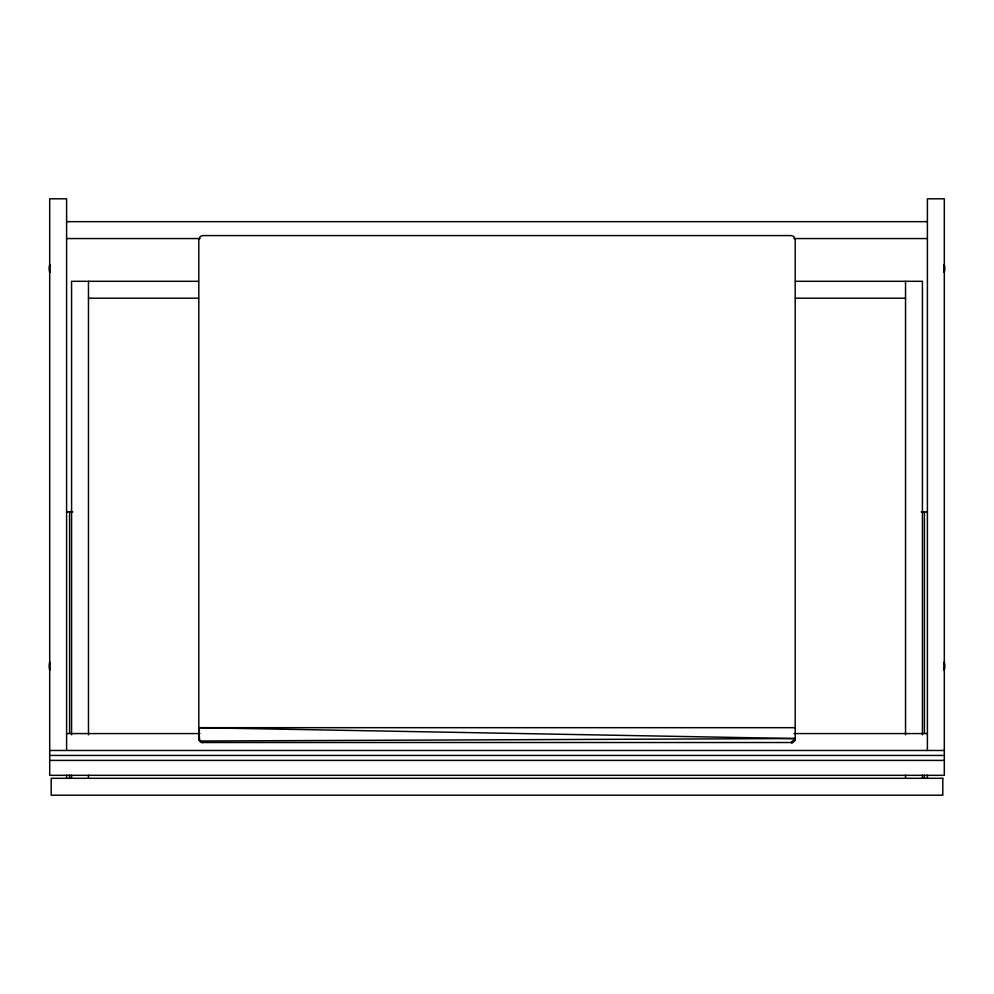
<?xml version="1.0" encoding="UTF-8"?>
<svg xmlns="http://www.w3.org/2000/svg" width="994" height="994" viewBox="0 0 994 994"><rect width="100%" height="100%" fill="white"/><g stroke="black" fill="none" stroke-linecap="round" stroke-linejoin="round"><path stroke-width="1.49" d="M791.224 742.506C802.655 733.945 784.925 750.433 795.2 738.567L795.2 239.554L793.709 236.448L791.224 235.578L202.776 235.578L200.291 236.448L198.8 239.554L198.8 738.567L200.291 741.648L202.776 742.518L791.224 742.518L794.33 741.027L795.2 738.542L198.8 727.683L199.21 740.294M792.131 742.406L794.33 741.027L795.2 738.567L199.67 741.027C205.298 743.798 199.459 743.077 198.8 738.542M66.598 221.662L927.402 221.662M66.598 238.56L199.98 238.56M794.02 238.56L927.402 238.56M198.552 281.302L71.568 281.302L71.568 734.814M795.448 281.302L922.432 281.302L922.432 734.814M88.466 298.2L198.552 298.2M795.448 298.2L905.534 298.2M66.598 511.91L72.786 511.91M921.214 511.91L927.402 511.91M795.2 727.683L198.8 727.683L199.67 741.027L202.776 742.518L199.67 741.027M66.598 733.572L199.98 733.572M794.02 733.572L927.402 733.572M49.7 750.47L944.3 750.47M49.7 755.44L944.3 755.44M49.7 760.41L944.3 760.41M927.402 750.47L927.402 198.8L944.3 198.8L944.3 775.32L49.7 775.32L49.7 198.8L66.598 198.8L66.598 750.47M927.402 775.208L927.402 778.302M924.42 511.91L924.42 733.386M924.42 775.208L924.42 778.302M922.432 775.196L922.432 778.302M905.534 281.302L905.534 734.814M905.534 775.196L905.534 778.302M88.466 281.302L88.466 734.814M88.466 775.196L88.466 778.302M71.568 775.196L71.568 778.302M69.58 511.91L69.58 733.386M69.58 775.208L69.58 778.302M66.598 775.208L66.598 778.302M49.787 272.443A29.994 29.994 0 0 1 49.787 264.652M49.65 272.455A29.994 29.994 0 0 1 49.638 264.64M944.213 264.652A29.994 29.994 0 0 1 944.213 272.443M944.312 264.64A29.907 29.907 0 0 1 944.337 272.455M944.213 662.252A29.994 29.994 0 0 1 944.213 670.043M944.312 662.24A29.907 29.907 0 0 1 944.337 670.055M49.787 670.043A29.994 29.994 0 0 1 49.787 662.252M49.65 670.055A29.994 29.994 0 0 1 49.638 662.24M942.809 778.302L51.191 778.302L51.191 795.2L942.809 795.2L942.809 778.302"/></g></svg>
